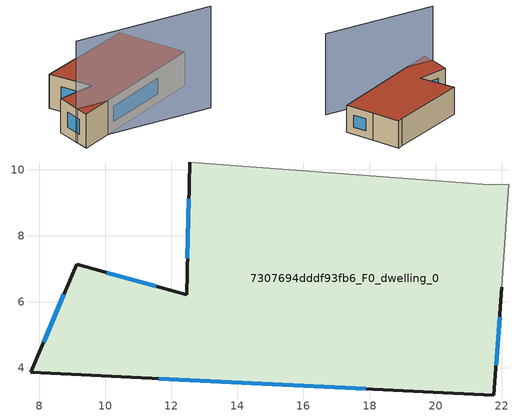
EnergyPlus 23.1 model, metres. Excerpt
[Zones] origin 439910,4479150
7307694dddf93fb6_F0_dwelling_0
 floor ground (EU_floor_Construction): 22.21,9.56 22.01,6.44 21.76,3.18 7.74,3.87 9.13,7.13 12.46,6.21 12.55,10.23 21.62,9.55 z0
 wall outside (EU_wall_Construction): 12.55,10.23 12.46,6.21 9.13,7.13 7.74,3.87 21.76,3.18 22.01,6.44 z0:3
 wall adiabatic (EU_wall_Construction): 22.01,6.44 22.21,9.56 21.62,9.55 12.55,10.23 z0:3
 window (EU_Window_Construction): 21.83,4.08 21.94,5.54 / 11.62,3.68 17.89,3.37 / 8.75,6.23 8.13,4.77 / 11.54,6.47 10.05,6.88 / 12.53,9.12 12.49,7.32 z0.83:2.17
 roof outside (EU_roof_Construction): 21.76,3.18 22.01,6.44 22.21,9.56 21.62,9.55 12.55,10.23 12.46,6.21 9.13,7.13 7.74,3.87 z3
shading: 8.15,5.06 19.31,-0.72 z0:9
[Building]
EU S2 Campaign: North Axis=0; Terrain=City; Solar Distribution=FullExterior
[Site:Location]
Madrid: Latitude=40.5; Longitude=-3.5; Time Zone=1; Elevation=609
[SizingPeriod:WeatherFileDays]
AnnualSizingPeriod: Begin Month=1; Begin Day of Month=1; End Month=12; End Day of Month=31; Day of Week for Start Day=Monday; Use Weather File Daylight Saving Period=No; Use Weather File Rain and Snow Indicators=No
[MATERIAL]
EU_InternalMass_Material: Roughness=MediumRough; Thickness=0.1; Conductivity=1; Density=1800; Specific Heat=900; Thermal Absorptance=0.9; Solar Absorptance=0.7; Visible Absorptance=0.7
[MATERIAL:NOMASS] Roughness=MediumRough; Thermal Absorptance=0.9; Solar Absorptance=0.7; Visible Absorptance=0.7
Name | Thermal Resistance
EU_wall_NoMass | 2.02616
EU_roof_NoMass | 2.34134
EU_floor_NoMass | 1.88143
[WINDOWMATERIAL:SIMPLEGLAZINGSYSTEM]
EU_Window_SimpleGlazing: UFactor=3.19855; Solar Heat Gain Coefficient=0.85; Visible Transmittance=0.85
[CONSTRUCTION]
EU_wall_Construction: EU_wall_NoMass
EU_roof_Construction: EU_roof_NoMass
EU_floor_Construction: EU_floor_NoMass
EU_Window_Construction: EU_Window_SimpleGlazing
EU_InternalMass_Construction: EU_InternalMass_Material
[ZONE]
7307694dddf93fb6_F0_dwelling_0: Type=1; Multiplier=1; Ceiling Height=autocalculate; Volume=221.338; Floor Area=autocalculate; Part of Total Floor Area=Yes
[INTERNALMASS]
7307694dddf93fb6_F0_dwelling_0_EU_InternalMass: Construction=EU_InternalMass_Construction; Zone or ZoneList=7307694dddf93fb6_F0_dwelling_0; Surface Area=73.7793
[OTHEREQUIPMENT]
EU_Step8_InternalGain_7307694dddf93fb6_F0_dwelling_0_f000: Fuel Type=Electricity; Zone or ZoneList or Space or SpaceList=7307694dddf93fb6_F0_dwelling_0; Schedule=EU_Step8_GainSchedule_7307694dddf93fb6_F0_dwelling_0_f000; Design Level Calculation Method=Watts/Area; Power per Zone Floor Area=1; Fraction Latent=0; Fraction Radiant=0; Fraction Lost=0; Carbon Dioxide Generation Rate=0; EndUse Subcategory=EU_Step8_InternalGains
[ZONEVENTILATION:DESIGNFLOWRATE]
EU_ConstantAir_7307694dddf93fb6_F0_dwelling_0: Zone or ZoneList or Space or SpaceList=7307694dddf93fb6_F0_dwelling_0; Schedule=EU_AlwaysOn; Design Flow Rate Calculation Method=AirChanges/Hour; Air Changes per Hour=0.569476; Ventilation Type=Natural; Fan Pressure Rise=0; Fan Total Efficiency=1; Constant Term Coefficient=1; Temperature Term Coefficient=0; Velocity Term Coefficient=0; Velocity Squared Term Coefficient=0; Minimum Indoor Temperature=-100; Maximum Indoor Temperature=100; Delta Temperature=-100; Minimum Outdoor Temperature=-100; Maximum Outdoor Temperature=100; Maximum Wind Speed=40
[HVACTEMPLATE:THERMOSTAT]
EU_HeatOnly_7307694dddf93fb6_F0_dwelling_0: Constant Heating Setpoint=20; Constant Cooling Setpoint=50
[HVACTEMPLATE:ZONE:IDEALLOADSAIRSYSTEM]
7307694dddf93fb6_F0_dwelling_0: Template Thermostat=EU_HeatOnly_7307694dddf93fb6_F0_dwelling_0; System Availability Schedule=EU_AlwaysOn; Maximum Heating Supply Air Temperature=50; Minimum Cooling Supply Air Temperature=13; Maximum Heating Supply Air Humidity Ratio=0.0156; Minimum Cooling Supply Air Humidity Ratio=0.0077; Heating Limit=NoLimit; Cooling Limit=NoLimit; Heating Availability Schedule=EU_AlwaysOn; Cooling Availability Schedule=EU_CoolingOff; Dehumidification Control Type=ConstantSensibleHeatRatio; Cooling Sensible Heat Ratio=0.7; Dehumidification Setpoint=60; Humidification Control Type=None; Humidification Setpoint=30; Outdoor Air Method=None; Outdoor Air Flow Rate per Person=0.00944; Outdoor Air Flow Rate per Zone Floor Area=0; Outdoor Air Flow Rate per Zone=0; Demand Controlled Ventilation Type=None; Outdoor Air Economizer Type=NoEconomizer; Heat Recovery Type=None; Sensible Heat Recovery Effectiveness=0.7; Latent Heat Recovery Effectiveness=0.65
[SIZING:ZONE]
7307694dddf93fb6_F0_dwelling_0: Zone Cooling Design Supply Air Temperature Input Method=SupplyAirTemperature; Zone Cooling Design Supply Air Temperature=13; Zone Heating Design Supply Air Temperature Input Method=SupplyAirTemperature; Zone Heating Design Supply Air Temperature=50; Zone Cooling Design Supply Air Humidity Ratio=0.008; Zone Heating Design Supply Air Humidity Ratio=0.008; Cooling Design Air Flow Method=DesignDay; Cooling Design Air Flow Rate=0; Cooling Minimum Air Flow per Zone Floor Area=0.000762; Cooling Minimum Air Flow=0; Cooling Minimum Air Flow Fraction=0.2; Heating Design Air Flow Method=DesignDay; Heating Design Air Flow Rate=0; Heating Maximum Air Flow per Zone Floor Area=0.002032; Heating Maximum Air Flow=0.141576; Heating Maximum Air Flow Fraction=0.3; Account for Dedicated Outdoor Air System=No; Dedicated Outdoor Air System Control Strategy=NeutralSupplyAir; Dedicated Outdoor Air Low Setpoint Temperature for Design=autosize; Dedicated Outdoor Air High Setpoint Temperature for Design=autosize; Zone Load Sizing Method=Sensible Load Only No Latent Load; Zone Latent Cooling Design Supply Air Humidity Ratio Input Method=HumidityRatioDifference; Zone Cooling Design Supply Air Humidity Ratio Difference=0.005; Zone Latent Heating Design Supply Air Humidity Ratio Input Method=HumidityRatioDifference; Zone Humidification Design Supply Air Humidity Ratio Difference=0.005
[SCHEDULE:CONSTANT]
Name | Hourly Value
EU_AlwaysOn | 1
EU_CoolingOff | 0
[SCHEDULE:FILE]
EU_Step8_GainSchedule_7307694dddf93fb6_F0_dwelling_0_f000: File=../../schedules/7307694dddf93fb6/7307694dddf93fb6_F0_dwelling_0_f000_gain.csv; Column Number=1; Rows to Skip at Top=0; Number of Hours of Data=8760; Column Separator=Comma; Interpolate to Timestep=No; Minutes per Item=60; Adjust Schedule for Daylight Savings=Yes
